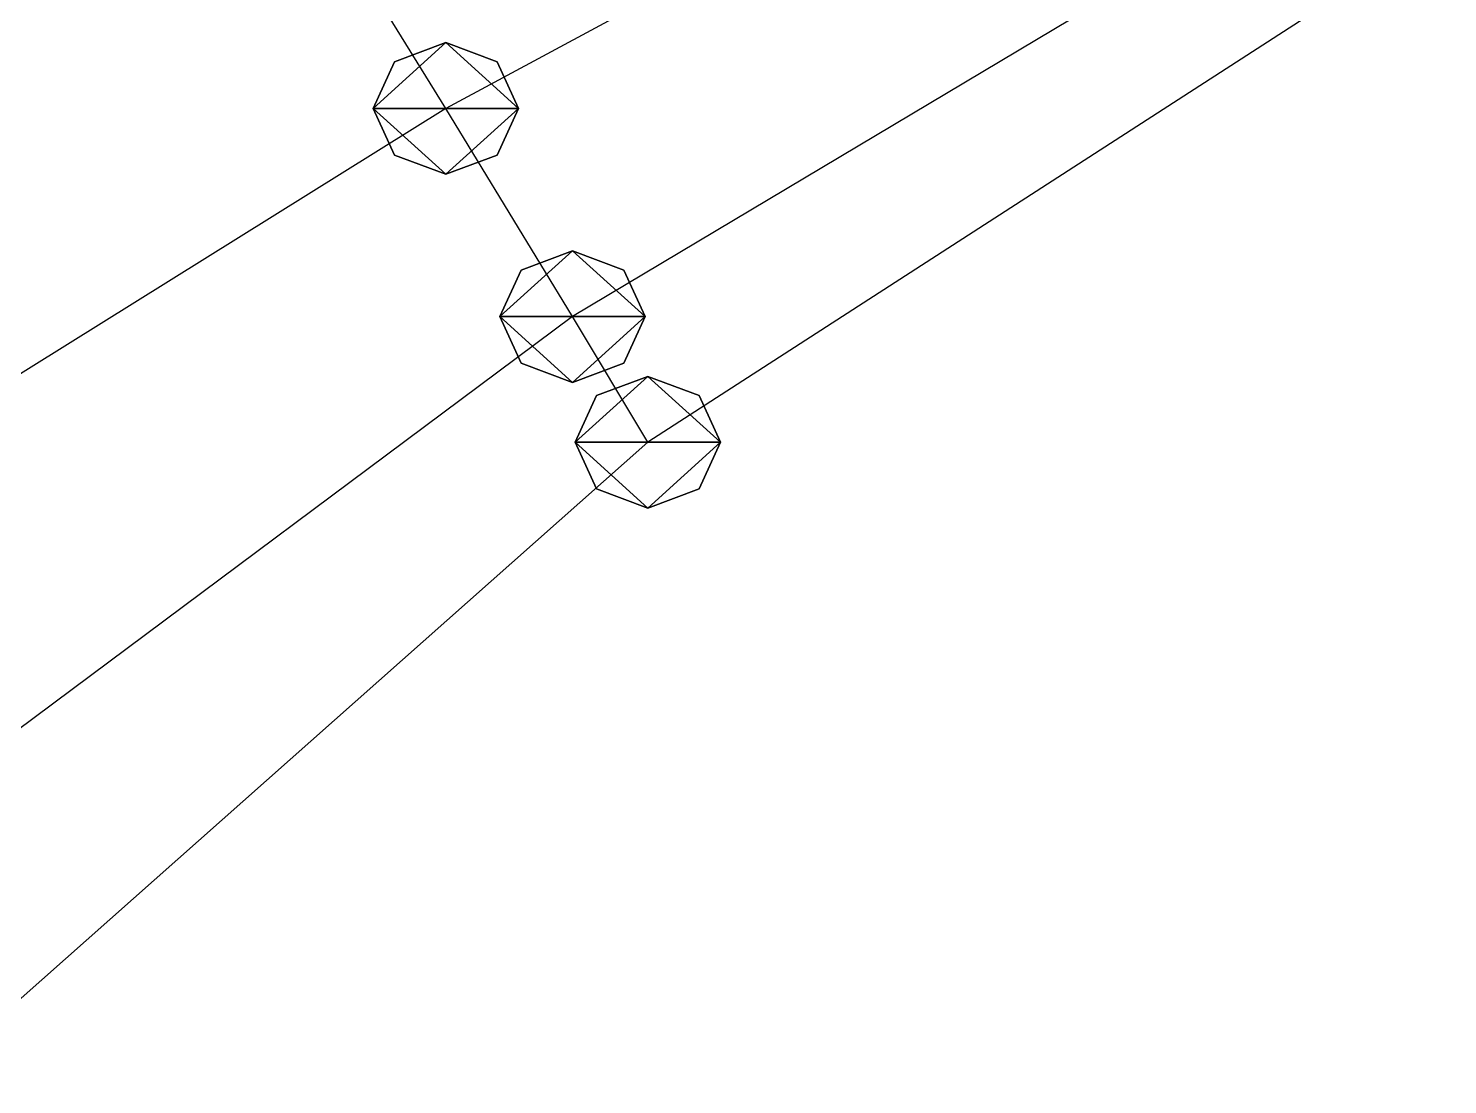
# Model space of a CAD drawing. Header units: metres. Extents: x -75 to 75, y -50 to 48.
# Drawn here: x -34.85 to -15.32, y -37.01 to -22.47 of the extents above; entities that cross this region are included whole.
import ezdxf

# ---------------------------------------------------------------- set-up
doc = ezdxf.new("R2010")
doc.units = ezdxf.units.M

msp = doc.modelspace()

# ---------------------------------------------------------------- linework, layer by layer
for p, q in [((-17.746729, -17.457804, -215.42078), (-29.107126, -23.57513, -220.56772)), ((-16.181488, -19.766182, -215.98651), (-27.362818, -26.43968, -221.50397)), ((-29.107126, -23.57513, -220.56772), (-31.29737, -20.023571, -219.43954)), ((-15.317217, -21.054234, -216.31291), (-26.32483, -28.1693, -222.08725)), ((-29.107126, -22.668818, -220.99033), (-29.814234, -22.93427, -220.86655)), ((-29.107126, -22.668818, -220.99033), (-29.814234, -22.93427, -220.86655)), ((-29.107126, -22.668818, -220.99033), (-29.814234, -22.93427, -220.86655)), ((-29.107126, -22.668818, -220.99033), (-29.814234, -22.93427, -220.86655)), ((-28.400019, -22.93427, -220.86655), (-29.107126, -22.668818, -220.99033)), ((-28.400019, -22.93427, -220.86655), (-29.107126, -22.668818, -220.99033)), ((-28.400019, -22.93427, -220.86655), (-29.107126, -22.668818, -220.99033)), ((-28.400019, -22.93427, -220.86655), (-29.107126, -22.668818, -220.99033)), ((-29.814234, -22.93427, -220.86655), (-30.107126, -23.57513, -220.56772)), ((-29.814234, -22.93427, -220.86655), (-30.107126, -23.57513, -220.56772)), ((-29.814234, -22.93427, -220.86655), (-30.107126, -23.57513, -220.56772)), ((-29.814234, -22.93427, -220.86655), (-30.107126, -23.57513, -220.56772)), ((-28.107126, -23.57513, -220.56772), (-28.400019, -22.93427, -220.86655)), ((-28.107126, -23.57513, -220.56772), (-28.400019, -22.93427, -220.86655)), ((-28.107126, -23.57513, -220.56772), (-28.400019, -22.93427, -220.86655)), ((-28.107126, -23.57513, -220.56772), (-28.400019, -22.93427, -220.86655)), ((-29.107126, -23.57513, -220.56772), (-40.021675, -30.379335, -225.90631)), ((-30.107126, -23.57513, -220.56772), (-29.814234, -24.21599, -220.26889)), ((-30.107126, -23.57513, -220.56772), (-29.814234, -24.21599, -220.26889)), ((-30.107126, -23.57513, -220.56772), (-29.814234, -24.21599, -220.26889)), ((-30.107126, -23.57513, -220.56772), (-29.814234, -24.21599, -220.26889)), ((-27.362818, -26.43968, -221.50397), (-29.107126, -23.57513, -220.56772)), ((-28.400019, -24.21599, -220.26889), (-28.107126, -23.57513, -220.56772)), ((-28.400019, -24.21599, -220.26889), (-28.107126, -23.57513, -220.56772)), ((-28.400019, -24.21599, -220.26889), (-28.107126, -23.57513, -220.56772)), ((-28.400019, -24.21599, -220.26889), (-28.107126, -23.57513, -220.56772)), ((-29.814234, -24.21599, -220.26889), (-29.107126, -24.481443, -220.14511)), ((-29.814234, -24.21599, -220.26889), (-29.107126, -24.481443, -220.14511)), ((-29.814234, -24.21599, -220.26889), (-29.107126, -24.481443, -220.14511)), ((-29.814234, -24.21599, -220.26889), (-29.107126, -24.481443, -220.14511)), ((-29.107126, -24.481443, -220.14511), (-28.400019, -24.21599, -220.26889)), ((-29.107126, -24.481443, -220.14511), (-28.400019, -24.21599, -220.26889)), ((-29.107126, -24.481443, -220.14511), (-28.400019, -24.21599, -220.26889)), ((-29.107126, -24.481443, -220.14511), (-28.400019, -24.21599, -220.26889)), ((-27.362818, -25.533367, -221.92657), (-28.069925, -25.79882, -221.8028)), ((-27.362818, -25.533367, -221.92657), (-28.069925, -25.79882, -221.8028)), ((-27.362818, -25.533367, -221.92657), (-28.069925, -25.79882, -221.8028)), ((-27.362818, -25.533367, -221.92657), (-28.069925, -25.79882, -221.8028)), ((-26.65571, -25.79882, -221.8028), (-27.362818, -25.533367, -221.92657)), ((-26.65571, -25.79882, -221.8028), (-27.362818, -25.533367, -221.92657)), ((-26.65571, -25.79882, -221.8028), (-27.362818, -25.533367, -221.92657)), ((-26.65571, -25.79882, -221.8028), (-27.362818, -25.533367, -221.92657)), ((-28.069925, -25.79882, -221.8028), (-28.362818, -26.43968, -221.50397)), ((-28.069925, -25.79882, -221.8028), (-28.362818, -26.43968, -221.50397)), ((-28.069925, -25.79882, -221.8028), (-28.362818, -26.43968, -221.50397)), ((-28.069925, -25.79882, -221.8028), (-28.362818, -26.43968, -221.50397)), ((-26.362818, -26.43968, -221.50397), (-26.65571, -25.79882, -221.8028)), ((-26.362818, -26.43968, -221.50397), (-26.65571, -25.79882, -221.8028)), ((-26.362818, -26.43968, -221.50397), (-26.65571, -25.79882, -221.8028)), ((-26.362818, -26.43968, -221.50397), (-26.65571, -25.79882, -221.8028)), ((-27.362818, -26.43968, -221.50397), (-37.83796, -34.24806, -227.37411)), ((-28.362818, -26.43968, -221.50397), (-28.069925, -27.08054, -221.20514)), ((-28.362818, -26.43968, -221.50397), (-28.069925, -27.08054, -221.20514)), ((-28.362818, -26.43968, -221.50397), (-28.069925, -27.08054, -221.20514)), ((-28.362818, -26.43968, -221.50397), (-28.069925, -27.08054, -221.20514)), ((-26.32483, -28.1693, -222.08725), (-27.362818, -26.43968, -221.50397)), ((-26.65571, -27.08054, -221.20514), (-26.362818, -26.43968, -221.50397)), ((-26.65571, -27.08054, -221.20514), (-26.362818, -26.43968, -221.50397)), ((-26.65571, -27.08054, -221.20514), (-26.362818, -26.43968, -221.50397)), ((-26.65571, -27.08054, -221.20514), (-26.362818, -26.43968, -221.50397)), ((-28.069925, -27.08054, -221.20514), (-27.362818, -27.345993, -221.08136)), ((-28.069925, -27.08054, -221.20514), (-27.362818, -27.345993, -221.08136)), ((-28.069925, -27.08054, -221.20514), (-27.362818, -27.345993, -221.08136)), ((-28.069925, -27.08054, -221.20514), (-27.362818, -27.345993, -221.08136)), ((-27.362818, -27.345993, -221.08136), (-26.65571, -27.08054, -221.20514)), ((-27.362818, -27.345993, -221.08136), (-26.65571, -27.08054, -221.20514)), ((-27.362818, -27.345993, -221.08136), (-26.65571, -27.08054, -221.20514)), ((-27.362818, -27.345993, -221.08136), (-26.65571, -27.08054, -221.20514)), ((-26.32483, -27.262987, -222.50986), (-27.031937, -27.52844, -222.38608)), ((-26.32483, -27.262987, -222.50986), (-27.031937, -27.52844, -222.38608)), ((-26.32483, -27.262987, -222.50986), (-27.031937, -27.52844, -222.38608)), ((-25.617722, -27.52844, -222.38608), (-26.32483, -27.262987, -222.50986)), ((-25.617722, -27.52844, -222.38608), (-26.32483, -27.262987, -222.50986)), ((-25.617722, -27.52844, -222.38608), (-26.32483, -27.262987, -222.50986)), ((-27.031937, -27.52844, -222.38608), (-27.32483, -28.1693, -222.08725)), ((-27.031937, -27.52844, -222.38608), (-27.32483, -28.1693, -222.08725)), ((-27.031937, -27.52844, -222.38608), (-27.32483, -28.1693, -222.08725)), ((-25.32483, -28.1693, -222.08725), (-25.617722, -27.52844, -222.38608)), ((-25.32483, -28.1693, -222.08725), (-25.617722, -27.52844, -222.38608)), ((-25.32483, -28.1693, -222.08725), (-25.617722, -27.52844, -222.38608)), ((-26.32483, -28.1693, -222.08725), (-36.294624, -37.013977, -228.44466)), ((-27.32483, -28.1693, -222.08725), (-27.031937, -28.81016, -221.78842)), ((-27.32483, -28.1693, -222.08725), (-27.031937, -28.81016, -221.78842)), ((-27.32483, -28.1693, -222.08725), (-27.031937, -28.81016, -221.78842)), ((-25.617722, -28.81016, -221.78842), (-25.32483, -28.1693, -222.08725)), ((-25.617722, -28.81016, -221.78842), (-25.32483, -28.1693, -222.08725)), ((-25.617722, -28.81016, -221.78842), (-25.32483, -28.1693, -222.08725)), ((-27.031937, -28.81016, -221.78842), (-26.32483, -29.075613, -221.66464)), ((-27.031937, -28.81016, -221.78842), (-26.32483, -29.075613, -221.66464)), ((-27.031937, -28.81016, -221.78842), (-26.32483, -29.075613, -221.66464)), ((-26.32483, -29.075613, -221.66464), (-25.617722, -28.81016, -221.78842)), ((-26.32483, -29.075613, -221.66464), (-25.617722, -28.81016, -221.78842)), ((-26.32483, -29.075613, -221.66464), (-25.617722, -28.81016, -221.78842))]:
    msp.add_line(p, q)
for points in [[(-30.107126, -23.57513, -220.56772), (-29.814234, -22.93427, -220.86655), (-29.107126, -22.668818, -220.99033), (-29.107027, -22.668718, -220.99022)], [(-30.107126, -23.57513, -220.56772), (-29.814234, -22.93427, -220.86655), (-29.107126, -22.668818, -220.99033), (-29.107027, -22.668718, -220.99022)], [(-30.107126, -23.57513, -220.56772), (-29.814234, -22.93427, -220.86655), (-29.107126, -22.668818, -220.99033), (-29.107027, -22.668718, -220.99022)], [(-30.107126, -23.57513, -220.56772), (-29.814234, -22.93427, -220.86655), (-29.107126, -22.668818, -220.99033), (-29.107027, -22.668718, -220.99022)], [(-30.107126, -23.57513, -220.56772), (-29.107126, -22.668818, -220.99033), (-28.107126, -23.57513, -220.56772), (-28.107027, -23.575031, -220.56761)], [(-30.107126, -23.57513, -220.56772), (-29.107126, -22.668818, -220.99033), (-28.107126, -23.57513, -220.56772), (-28.107027, -23.575031, -220.56761)], [(-30.107126, -23.57513, -220.56772), (-29.107126, -22.668818, -220.99033), (-28.107126, -23.57513, -220.56772), (-28.107027, -23.575031, -220.56761)], [(-30.107126, -23.57513, -220.56772), (-29.107126, -22.668818, -220.99033), (-28.107126, -23.57513, -220.56772), (-28.107027, -23.575031, -220.56761)], [(-29.107126, -22.668818, -220.99033), (-28.400019, -22.93427, -220.86655), (-28.107126, -23.57513, -220.56772), (-28.107027, -23.575031, -220.56761)], [(-29.107126, -22.668818, -220.99033), (-28.400019, -22.93427, -220.86655), (-28.107126, -23.57513, -220.56772), (-28.107027, -23.575031, -220.56761)], [(-29.107126, -22.668818, -220.99033), (-28.400019, -22.93427, -220.86655), (-28.107126, -23.57513, -220.56772), (-28.107027, -23.575031, -220.56761)], [(-29.107126, -22.668818, -220.99033), (-28.400019, -22.93427, -220.86655), (-28.107126, -23.57513, -220.56772), (-28.107027, -23.575031, -220.56761)], [(-29.107126, -24.481443, -220.14511), (-29.814234, -24.21599, -220.26889), (-30.107126, -23.57513, -220.56772), (-30.107027, -23.575031, -220.56761)], [(-28.107126, -23.57513, -220.56772), (-29.107126, -24.481443, -220.14511), (-30.107126, -23.57513, -220.56772), (-30.107027, -23.575031, -220.56761)], [(-29.107126, -24.481443, -220.14511), (-29.814234, -24.21599, -220.26889), (-30.107126, -23.57513, -220.56772), (-30.107027, -23.575031, -220.56761)], [(-28.107126, -23.57513, -220.56772), (-29.107126, -24.481443, -220.14511), (-30.107126, -23.57513, -220.56772), (-30.107027, -23.575031, -220.56761)], [(-29.107126, -24.481443, -220.14511), (-29.814234, -24.21599, -220.26889), (-30.107126, -23.57513, -220.56772), (-30.107027, -23.575031, -220.56761)], [(-28.107126, -23.57513, -220.56772), (-29.107126, -24.481443, -220.14511), (-30.107126, -23.57513, -220.56772), (-30.107027, -23.575031, -220.56761)], [(-29.107126, -24.481443, -220.14511), (-29.814234, -24.21599, -220.26889), (-30.107126, -23.57513, -220.56772), (-30.107027, -23.575031, -220.56761)], [(-28.107126, -23.57513, -220.56772), (-29.107126, -24.481443, -220.14511), (-30.107126, -23.57513, -220.56772), (-30.107027, -23.575031, -220.56761)], [(-28.107126, -23.57513, -220.56772), (-28.400019, -24.21599, -220.26889), (-29.107126, -24.481443, -220.14511), (-29.107027, -24.481344, -220.145)], [(-28.107126, -23.57513, -220.56772), (-28.400019, -24.21599, -220.26889), (-29.107126, -24.481443, -220.14511), (-29.107027, -24.481344, -220.145)], [(-28.107126, -23.57513, -220.56772), (-28.400019, -24.21599, -220.26889), (-29.107126, -24.481443, -220.14511), (-29.107027, -24.481344, -220.145)], [(-28.107126, -23.57513, -220.56772), (-28.400019, -24.21599, -220.26889), (-29.107126, -24.481443, -220.14511), (-29.107027, -24.481344, -220.145)], [(-28.362818, -26.43968, -221.50397), (-28.069925, -25.79882, -221.8028), (-27.362818, -25.533367, -221.92657), (-27.362719, -25.533268, -221.92647)], [(-28.362818, -26.43968, -221.50397), (-28.069925, -25.79882, -221.8028), (-27.362818, -25.533367, -221.92657), (-27.362719, -25.533268, -221.92647)], [(-28.362818, -26.43968, -221.50397), (-28.069925, -25.79882, -221.8028), (-27.362818, -25.533367, -221.92657), (-27.362719, -25.533268, -221.92647)], [(-28.362818, -26.43968, -221.50397), (-28.069925, -25.79882, -221.8028), (-27.362818, -25.533367, -221.92657), (-27.362719, -25.533268, -221.92647)], [(-28.362818, -26.43968, -221.50397), (-27.362818, -25.533367, -221.92657), (-26.362818, -26.43968, -221.50397), (-26.362719, -26.43958, -221.50386)], [(-28.362818, -26.43968, -221.50397), (-27.362818, -25.533367, -221.92657), (-26.362818, -26.43968, -221.50397), (-26.362719, -26.43958, -221.50386)], [(-28.362818, -26.43968, -221.50397), (-27.362818, -25.533367, -221.92657), (-26.362818, -26.43968, -221.50397), (-26.362719, -26.43958, -221.50386)], [(-28.362818, -26.43968, -221.50397), (-27.362818, -25.533367, -221.92657), (-26.362818, -26.43968, -221.50397), (-26.362719, -26.43958, -221.50386)], [(-27.362818, -25.533367, -221.92657), (-26.65571, -25.79882, -221.8028), (-26.362818, -26.43968, -221.50397), (-26.362719, -26.43958, -221.50386)], [(-27.362818, -25.533367, -221.92657), (-26.65571, -25.79882, -221.8028), (-26.362818, -26.43968, -221.50397), (-26.362719, -26.43958, -221.50386)], [(-27.362818, -25.533367, -221.92657), (-26.65571, -25.79882, -221.8028), (-26.362818, -26.43968, -221.50397), (-26.362719, -26.43958, -221.50386)], [(-27.362818, -25.533367, -221.92657), (-26.65571, -25.79882, -221.8028), (-26.362818, -26.43968, -221.50397), (-26.362719, -26.43958, -221.50386)], [(-27.362818, -27.345993, -221.08136), (-28.069925, -27.08054, -221.20514), (-28.362818, -26.43968, -221.50397), (-28.362719, -26.43958, -221.50386)], [(-26.362818, -26.43968, -221.50397), (-27.362818, -27.345993, -221.08136), (-28.362818, -26.43968, -221.50397), (-28.362719, -26.43958, -221.50386)], [(-27.362818, -27.345993, -221.08136), (-28.069925, -27.08054, -221.20514), (-28.362818, -26.43968, -221.50397), (-28.362719, -26.43958, -221.50386)], [(-26.362818, -26.43968, -221.50397), (-27.362818, -27.345993, -221.08136), (-28.362818, -26.43968, -221.50397), (-28.362719, -26.43958, -221.50386)], [(-27.362818, -27.345993, -221.08136), (-28.069925, -27.08054, -221.20514), (-28.362818, -26.43968, -221.50397), (-28.362719, -26.43958, -221.50386)], [(-26.362818, -26.43968, -221.50397), (-27.362818, -27.345993, -221.08136), (-28.362818, -26.43968, -221.50397), (-28.362719, -26.43958, -221.50386)], [(-27.362818, -27.345993, -221.08136), (-28.069925, -27.08054, -221.20514), (-28.362818, -26.43968, -221.50397), (-28.362719, -26.43958, -221.50386)], [(-26.362818, -26.43968, -221.50397), (-27.362818, -27.345993, -221.08136), (-28.362818, -26.43968, -221.50397), (-28.362719, -26.43958, -221.50386)], [(-26.362818, -26.43968, -221.50397), (-26.65571, -27.08054, -221.20514), (-27.362818, -27.345993, -221.08136), (-27.362719, -27.345894, -221.08125)], [(-26.362818, -26.43968, -221.50397), (-26.65571, -27.08054, -221.20514), (-27.362818, -27.345993, -221.08136), (-27.362719, -27.345894, -221.08125)], [(-26.362818, -26.43968, -221.50397), (-26.65571, -27.08054, -221.20514), (-27.362818, -27.345993, -221.08136), (-27.362719, -27.345894, -221.08125)], [(-26.362818, -26.43968, -221.50397), (-26.65571, -27.08054, -221.20514), (-27.362818, -27.345993, -221.08136), (-27.362719, -27.345894, -221.08125)], [(-27.32483, -28.1693, -222.08725), (-27.031937, -27.52844, -222.38608), (-26.32483, -27.262987, -222.50986), (-26.32473, -27.262888, -222.50975)], [(-27.32483, -28.1693, -222.08725), (-27.031937, -27.52844, -222.38608), (-26.32483, -27.262987, -222.50986), (-26.32473, -27.262888, -222.50975)], [(-27.32483, -28.1693, -222.08725), (-27.031937, -27.52844, -222.38608), (-26.32483, -27.262987, -222.50986), (-26.32473, -27.262888, -222.50975)], [(-27.32483, -28.1693, -222.08725), (-26.32483, -27.262987, -222.50986), (-25.32483, -28.1693, -222.08725), (-25.32473, -28.1692, -222.08714)], [(-27.32483, -28.1693, -222.08725), (-26.32483, -27.262987, -222.50986), (-25.32483, -28.1693, -222.08725), (-25.32473, -28.1692, -222.08714)], [(-27.32483, -28.1693, -222.08725), (-26.32483, -27.262987, -222.50986), (-25.32483, -28.1693, -222.08725), (-25.32473, -28.1692, -222.08714)], [(-26.32483, -27.262987, -222.50986), (-25.617722, -27.52844, -222.38608), (-25.32483, -28.1693, -222.08725), (-25.32473, -28.1692, -222.08714)], [(-26.32483, -27.262987, -222.50986), (-25.617722, -27.52844, -222.38608), (-25.32483, -28.1693, -222.08725), (-25.32473, -28.1692, -222.08714)], [(-26.32483, -27.262987, -222.50986), (-25.617722, -27.52844, -222.38608), (-25.32483, -28.1693, -222.08725), (-25.32473, -28.1692, -222.08714)], [(-26.32483, -29.075613, -221.66464), (-27.031937, -28.81016, -221.78842), (-27.32483, -28.1693, -222.08725), (-27.32473, -28.1692, -222.08714)], [(-25.32483, -28.1693, -222.08725), (-26.32483, -29.075613, -221.66464), (-27.32483, -28.1693, -222.08725), (-27.32473, -28.1692, -222.08714)], [(-26.32483, -29.075613, -221.66464), (-27.031937, -28.81016, -221.78842), (-27.32483, -28.1693, -222.08725), (-27.32473, -28.1692, -222.08714)], [(-25.32483, -28.1693, -222.08725), (-26.32483, -29.075613, -221.66464), (-27.32483, -28.1693, -222.08725), (-27.32473, -28.1692, -222.08714)], [(-26.32483, -29.075613, -221.66464), (-27.031937, -28.81016, -221.78842), (-27.32483, -28.1693, -222.08725), (-27.32473, -28.1692, -222.08714)], [(-25.32483, -28.1693, -222.08725), (-26.32483, -29.075613, -221.66464), (-27.32483, -28.1693, -222.08725), (-27.32473, -28.1692, -222.08714)], [(-25.32483, -28.1693, -222.08725), (-25.617722, -28.81016, -221.78842), (-26.32483, -29.075613, -221.66464), (-26.32473, -29.075514, -221.66454)], [(-25.32483, -28.1693, -222.08725), (-25.617722, -28.81016, -221.78842), (-26.32483, -29.075613, -221.66464), (-26.32473, -29.075514, -221.66454)], [(-25.32483, -28.1693, -222.08725), (-25.617722, -28.81016, -221.78842), (-26.32483, -29.075613, -221.66464), (-26.32473, -29.075514, -221.66454)]]:
    msp.add_3dface(points)

doc.saveas('drawing.dxf')
